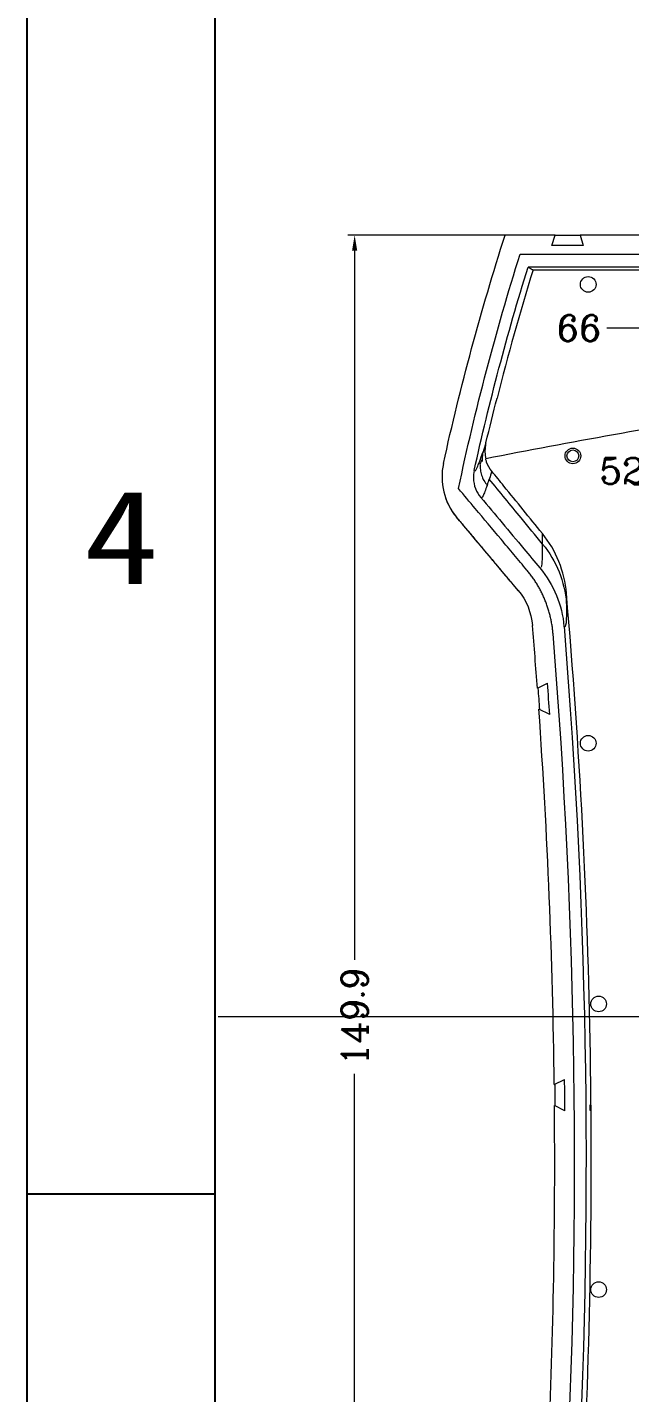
# Model space of a CAD drawing. Header units: millimetres. Extents: x -56 to 1013, y 0 to 900.
# Drawn here: x -55.9 to 1.9, y 503.2 to 634.1 of the extents above; entities that cross this region are included whole.
import ezdxf
from ezdxf.enums import TextEntityAlignment as Align
from ezdxf.lldxf.tags import DXFTag

# ---------------------------------------------------------------- set-up
doc = ezdxf.new("R2010")
doc.units = ezdxf.units.MM
doc.header["$MEASUREMENT"] = 0
doc.layers.get('0').update_dxf_attribs({"linetype": 'CONTINUOUS'})
doc.layers.get('Defpoints').update_dxf_attribs({"linetype": 'CONTINUOUS'})
doc.layers.add('1', color=7, linetype='CONTINUOUS')
doc.styles.add('ROMANC', font='romanc.shx', dxfattribs={"bigfont": 'gbcbig.shx'})
doc.styles.add('TEXTSTYLE_0', font='txt', dxfattribs={"width": 0.8})
tags = doc.linetypes.add('CENTER', pattern=[47.5, 22, -8.5, 8.5, -8.5]).pattern_tags.tags
tags[10:11] = [DXFTag(74, 4), DXFTag(75, 0), DXFTag(340, '0'), DXFTag(46, 0.0), DXFTag(50, 0.0), DXFTag(44, 0.0), DXFTag(45, 0.0)]
tags[8:9] = [DXFTag(74, 4), DXFTag(75, 0), DXFTag(340, '0'), DXFTag(46, 0.0), DXFTag(50, 0.0), DXFTag(44, 0.0), DXFTag(45, 0.0)]
tags[6:7] = [DXFTag(74, 4), DXFTag(75, 0), DXFTag(340, '0'), DXFTag(46, 0.0), DXFTag(50, 0.0), DXFTag(44, 0.0), DXFTag(45, 0.0)]
tags[4:5] = [DXFTag(74, 4), DXFTag(75, 0), DXFTag(340, '0'), DXFTag(46, 0.0), DXFTag(50, 0.0), DXFTag(44, 0.0), DXFTag(45, 0.0)]
doc.dimstyles.new('YanXiu', dxfattribs={"dimtxt": 2.5, "dimasz": 1.5, "dimexe": 0.66, "dimexo": 0.66, "dimgap": 0.66, "dimtad": 0, "dimdec": 1, "dimzin": 0, "dimdsep": 46, "dimtxsty": 'ROMANC', "dimcen": 0, "dimclrd": 131, "dimclre": 131, "dimclrt": 42, "dimadec": 0, "dimazin": 0, "dimtfac": 1, "dimtdec": 4, "dimtofl": 0, "dimtmove": 0, "dimatfit": 3, "dimfxl": 1, "dimtolj": 1, "dimtzin": 0, "dimlwd": 0, "dimlwe": 0, "dimarcsym": 0})

# ---------------------------------------------------------------- blocks, each defined once
blk = doc.blocks.new('*D38')
at = {"color": 131, "lineweight": 5}
blk.add_line((402.09, 590.4), (400.74, 591.05), dxfattribs=at)
blk.add_arc((397.59, 592.57), 2, 315.3371, 71.0924, dxfattribs=at)
at = {"color": 131, "lineweight": 18}
blk.add_solid([(400.85, 591.27), (400.63, 590.82), (399.39, 591.7)], dxfattribs=at)
at = {"layer": 'Defpoints', "color": 0, "lineweight": 18}
for p in [(397.59, 592.57), (399.39, 591.7)]:
    blk.add_point(p, dxfattribs=at)
at = {"color": 42, "lineweight": 18, "insert": (404.67, 589.15), "char_height": 2.5, "attachment_point": 5, "rotation": 334.2447, "style": 'ROMANC'}
blk.add_mtext('R2', dxfattribs=at)
blk = doc.blocks.new('*D39')
at = {"color": 131, "lineweight": 5}
blk.add_line((539.72, 594.51), (541.67, 593.41), dxfattribs=at)
at = {"color": 131, "lineweight": 18}
blk.add_solid([(541.79, 593.63), (541.54, 593.2), (542.97, 592.68)], dxfattribs=at)
at = {"layer": 'Defpoints', "color": 0, "lineweight": 18}
for p in [(542.97, 592.68), (545.59, 591.21)]:
    blk.add_point(p, dxfattribs=at)
at = {"color": 42, "lineweight": 18, "insert": (537.22, 595.91), "char_height": 2.5, "attachment_point": 5, "rotation": 330.654, "style": 'ROMANC'}
blk.add_mtext('R3', dxfattribs=at)
blk = doc.blocks.new('*D81')
at = {"color": 131, "lineweight": 5}
blk.add_line((3.88, 605.25), (-0.31, 605.25), dxfattribs=at)
at = {"layer": 'Defpoints', "color": 0, "lineweight": 18}
for p in [(-0.31, 605.25), (4.54, 605.25), (111.52, 539.21)]:
    blk.add_point(p, dxfattribs=at)
at = {"color": 42, "lineweight": 18, "insert": (-2.99, 605.25), "char_height": 2.5, "attachment_point": 5, "style": 'ROMANC'}
blk.add_mtext('66', dxfattribs=at)
blk = doc.blocks.new('*D85')
at = {"color": 131, "lineweight": 5}
blk.add_line((65.88, 591.55), (7.09, 591.55), dxfattribs=at)
at = {"layer": 'Defpoints', "color": 0, "lineweight": 18}
for p in [(7.09, 591.55), (66.54, 591.55), (111.52, 539.21)]:
    blk.add_point(p, dxfattribs=at)
at = {"color": 42, "lineweight": 18, "insert": (2.62, 591.55), "char_height": 2.5, "attachment_point": 5, "style": 'ROMANC'}
blk.add_mtext('52.3', dxfattribs=at)
blk = doc.blocks.new('*D90')
at = {"color": 131, "lineweight": 5}
blk.add_line((13.29, 487.45), (8.18, 487.45), dxfattribs=at)
at = {"layer": 'Defpoints', "color": 0, "lineweight": 18}
for p in [(111.52, 539.21), (8.18, 487.45), (13.95, 487.45)]:
    blk.add_point(p, dxfattribs=at)
at = {"color": 42, "lineweight": 18, "insert": (3.89, 487.45), "char_height": 2.5, "attachment_point": 5, "style": 'ROMANC'}
blk.add_mtext('51.8', dxfattribs=at)
blk = doc.blocks.new('*D98')
at = {"color": 131, "lineweight": 5}
blk.add_line((3.72, 473.49), (-14.83, 473.49), dxfattribs=at)
at = {"layer": 'Defpoints', "color": 0, "lineweight": 18}
for p in [(111.52, 539.21), (-14.83, 473.49), (4.38, 473.49)]:
    blk.add_point(p, dxfattribs=at)
at = {"color": 42, "lineweight": 18, "insert": (-19.3, 473.49), "char_height": 2.5, "attachment_point": 5, "style": 'ROMANC'}
blk.add_mtext('65.7', dxfattribs=at)
blk = doc.blocks.new('*D118')
at = {"color": 131, "lineweight": 5}
for p, q in [((-9.51, 614.17), (-25.15, 614.17)), ((-24.49, 612.67), (-24.49, 544.69)), ((-24.49, 465.75), (-24.49, 533.73)), ((-6.85, 464.25), (-25.15, 464.25))]:
    blk.add_line(p, q, dxfattribs=at)
at = {"color": 131, "lineweight": 18}
for points in [[(-24.74, 612.67), (-24.24, 612.67), (-24.49, 614.17)], [(-24.74, 465.75), (-24.24, 465.75), (-24.49, 464.25)]]:
    blk.add_solid(points, dxfattribs=at)
at = {"layer": 'Defpoints', "color": 0, "lineweight": 18}
for p in [(-24.49, 614.17), (-8.85, 614.17), (-6.19, 464.25)]:
    blk.add_point(p, dxfattribs=at)
at = {"color": 42, "lineweight": 18, "insert": (-24.49, 539.21), "char_height": 2.5, "attachment_point": 5, "rotation": 90, "style": 'ROMANC'}
blk.add_mtext('149.9', dxfattribs=at)
blk = doc.blocks.new('SUN_6HWZ35TKK40GSGJE8VEUYAXIAKM')
at = {"color": 7, "linetype": 'Continuous'}
for p, q in [((-594, 0), (-594, 420)), ((-584, 10), (-584, 410)), ((-594, 210), (-584, 210))]:
    blk.add_line(p, q, dxfattribs=at)
at = {"color": 2, "style": 'TEXTSTYLE_0', "width": 1.029662}
blk.add_text('4', height=5, dxfattribs=at).set_placement((-590.991, 242.498), (-586.991, 242.498), align=Align.FIT)

msp = doc.modelspace()

# ---------------------------------------------------------------- linework, layer by layer
at = {"layer": '1', "color": 0, "linetype": 'Continuous', "lineweight": 18}
for p, q in [((-5.26, 614.17), (-10.07, 614.17)), ((-5.58, 613.17), (-5.26, 614.17)), ((-2.88, 614.14), (-5.27, 614.14)), ((26.32, 614.17), (-2.89, 614.17)), ((-2.89, 614.17), (-2.58, 613.17)), ((-2.58, 613.17), (-5.58, 613.17)), ((-8.64, 612.35), (26.42, 612.35)), ((27.62, 611.1), (-7.87, 611.1)), ((-7.39, 610.83), (85.77, 610.83)), ((-6.98, 570.72), (-6.02, 571.21)), ((-6.01, 571.21), (-6.02, 571.21)), ((-5.8, 568.21), (-6.84, 568.71)), ((-5.8, 568.21), (-5.8, 568.21)), ((-5.36, 532.71), (-4.37, 533.21)), ((-4.37, 533.21), (-4.37, 533.21)), ((-4.34, 530.21), (-5.34, 530.71)), ((-4.34, 530.21), (-4.34, 530.21))]:
    msp.add_line(p, q, dxfattribs=at)
at = {"layer": '1', "color": 1, "linetype": 'CENTER', "lineweight": 18, "ltscale": 0.86842}
msp.add_line((260.65, 539.21), (-37.57, 539.21), dxfattribs=at)
at = {"layer": '1', "color": 0, "linetype": 'Continuous', "lineweight": 18}
for centre, radius in [((-2.11, 609.44), 0.75), ((-3.58, 593), 0.749), ((-3.58, 593), 0.566), ((-2.11, 565.44), 0.75), ((-1.11, 540.44), 0.75), ((-1.11, 513.05), 0.75)]:
    msp.add_circle(centre, radius, dxfattribs=at)
at = {"layer": '1', "color": 0, "linetype": 'Continuous', "lineweight": 18, "extrusion": (0, 0, -1)}
for centre, radius, start, end in [((-224.02, 539.25), 245.79, 12.4579, 17.7459), ((-224.02, 539.25), 243.87, 11.978, 17.4423), ((-224.02, 539.25), 242.77, 12.4498, 17.2151), ((629.19, 525.25), 626.87, 175.29848, 183.08399), ((629.19, 525.25), 623.92, 175.81906, 176.00839), ((629.19, 525.25), 623.92, 179.31248, 179.50111)]:
    msp.add_arc(centre, radius, start, end, dxfattribs=at)
at = {"layer": '1', "color": 0, "linetype": 'Continuous', "lineweight": 18}
for centre, radius, start, end in [((224.02, 539.25), 242.23, 162.8121, 165.8353), ((111.52, -29.05), 633.9, 98.97576, 101.23045), ((-629.19, 525.25), 627.37, 356.89818, 4.99038), ((-629.19, 525.25), 623.87, 4.17889, 4.73333), ((-629.19, 525.25), 625.77, 356.98662, 4.64488), ((-629.19, 525.25), 624.87, 3.94218, 4.21796), ((-629.19, 525.25), 623.87, 0.68517, 3.99436), ((-629.19, 525.25), 624.87, 0.45476, 0.72985), ((-629.19, 525.25), 623.87, 357.46999, 0.50133), ((-629.19, 525.25), 627.3, 0.45313, 0.50391)]:
    msp.add_arc(centre, radius, start, end, dxfattribs=at)
for points, degree, knots in [([(-7.87, 611.1), (-7.79, 611.06), (-7.71, 611.01), (-7.58, 610.94), (-7.54, 610.91), (-7.49, 610.88)], 3, [0, 0, 0, 0, 0.618774, 0.618774, 1, 1, 1, 1]), ([(-12.19, 593.4), (-12.24, 593.15), (-12.27, 592.9), (-12.27, 592.63), (-12.27, 592.61), (-12.27, 592.59)], 3, [0, 0, 0, 0, 0.925564, 0.925564, 1, 1, 1, 1]), ([(-11.91, 594.26), (-11.93, 594.17), (-11.95, 594.07), (-11.96, 593.98), (-12.03, 593.56), (-12.02, 593.13), (-11.93, 592.71)], 3, [0, 0, 0, 0, 0.182538, 0.182538, 0.182538, 1, 1, 1, 1]), ([(-12.27, 592.59), (-12.26, 592.57), (-12.26, 592.54), (-12.26, 592.5), (-12.26, 592.49), (-12.26, 592.48), (-12.26, 592.47), (-12.26, 592.46), (-12.26, 592.46), (-12.26, 592.46), (-12.27, 592.46), (-12.27, 592.46), (-12.27, 592.47), (-12.28, 592.5), (-12.29, 592.53), (-12.3, 592.57), (-12.31, 592.58), (-12.32, 592.58), (-12.33, 592.57), (-12.39, 592.49), (-12.43, 592.35), (-12.48, 592.24)], 3, [0, 0, 0, 0, 0.020053, 0.020053, 0.028828, 0.028828, 0.035143, 0.035143, 0.041419, 0.041419, 0.049975, 0.049975, 0.07553, 0.07553, 0.126547, 0.126547, 0.22929, 0.22929, 0.355482, 0.355482, 1, 1, 1, 1]), ([(-11.35, 591.53), (-11.56, 591.79), (-11.73, 592.09), (-11.84, 592.41), (-11.88, 592.51), (-11.91, 592.61), (-11.93, 592.71)], 3, [0, 0, 0, 0, 0.768062, 0.768062, 0.768062, 1, 1, 1, 1]), ([(-13.04, 591.59), (-13.09, 591.34), (-13.12, 591.09), (-13.1, 590.51), (-13.03, 590.17), (-12.79, 589.55), (-12.62, 589.26), (-12.41, 589.01)], 3, [0, 0, 0, 0, 0.270937, 0.270937, 0.639936, 0.639936, 1, 1, 1, 1]), ([(-6.5, 585.55), (-7.73, 587.07), (-8.96, 588.58), (-10.57, 590.58), (-10.96, 591.05), (-11.35, 591.53)], 3, [0, 0, 0, 0, 0.761237, 0.761237, 1, 1, 1, 1]), ([(-7.99, 582.05), (-8.4, 582.54), (-8.81, 583.04), (-9.64, 584.02), (-10.05, 584.51), (-11.28, 585.98), (-12.11, 586.96), (-13.47, 588.58), (-14, 589.22), (-14.54, 589.86)], 3, [0, 0, 0, 0, 0.188617, 0.188617, 0.377235, 0.377235, 0.75447, 0.75447, 1, 1, 1, 1]), ([(-15.78, 588.98), (-15.78, 588.97), (-15.77, 588.94), (-15.76, 588.92), (-15.75, 588.91), (-15.75, 588.9), (-15.75, 588.9), (-15.75, 588.9), (-15.75, 588.9), (-15.67, 588.66), (-15.46, 588.19), (-15.09, 587.54), (-14.78, 587.19), (-14.69, 587.09)], 3, [0, 0, 0, 0, 0.092192, 0.152068, 0.162381, 0.164375, 0.164563, 0.16459, 0.164603, 0.164605, 0.51447, 0.862111, 1, 1, 1, 1]), ([(-12.41, 589.01), (-11.73, 588.2), (-11.05, 587.39), (-9.67, 585.75), (-8.97, 584.92), (-7.76, 583.48), (-7.25, 582.86), (-6.74, 582.25)], 3, [0, 0, 0, 0, 0.359152, 0.359152, 0.728324, 0.728324, 1, 1, 1, 1]), ([(-8.83, 580.1), (-9.23, 580.58), (-9.64, 581.06), (-10.84, 582.5), (-11.65, 583.46), (-13.21, 585.32), (-13.97, 586.22), (-14.72, 587.12)], 3, [0, 0, 0, 0, 0.20428, 0.20428, 0.616834, 0.616834, 1, 1, 1, 1]), ([(-5.48, 575.93), (-5.61, 577.62), (-6.26, 579.19), (-6.9, 580.76), (-7.99, 582.05)], 2, [0, 0, 0, 0.5, 0.5, 1, 1, 1]), ([(-1.91, 530.77), (-1.91, 530.74), (-1.9, 530.71), (-1.9, 530.65), (-1.9, 530.63), (-1.89, 530.58), (-1.89, 530.56), (-1.89, 530.53), (-1.89, 530.53), (-1.89, 530.52), (-1.89, 530.51), (-1.89, 530.5), (-1.89, 530.49), (-1.89, 530.48), (-1.89, 530.48), (-1.89, 530.47), (-1.89, 530.46), (-1.89, 530.45), (-1.89, 530.44), (-1.89, 530.4), (-1.89, 530.38), (-1.9, 530.3), (-1.9, 530.26), (-1.9, 530.22), (-1.9, 530.22), (-1.91, 530.21)], 3, [0, 0, 0, 0, 0.286691, 0.286691, 0.412154, 0.412154, 0.475615, 0.475615, 0.485818, 0.485818, 0.49619, 0.49619, 0.503434, 0.503434, 0.510661, 0.510661, 0.52162, 0.52162, 0.543196, 0.543196, 0.625665, 0.625665, 0.952701, 0.952701, 1, 1, 1, 1])]:
    msp.add_open_spline(points, degree=degree, knots=knots, dxfattribs=at)
for points, degree in [([(-7.49, 610.88), (-7.45, 610.87), (-7.42, 610.85), (-7.39, 610.83)], 3), ([(-11.91, 594.26), (-11.56, 595.69), (-11.21, 597.11), (-10.84, 598.53)], 3), ([(-15.98, 592.27), (-16.38, 590.47), (-15.91, 588.53), (-14.72, 587.12)], 3), ([(-14.75, 587.14), (-11.79, 583.6), (-8.82, 580.07)], 2), ([(-4.19, 579.83), (-4.38, 581.92), (-5.17, 583.92), (-6.5, 585.55)], 3), ([(-6.74, 582.25), (-5.4, 580.66), (-4.6, 578.7), (-4.43, 576.64)], 3), ([(-8.83, 580.1), (-8.03, 579.15), (-7.55, 577.97), (-7.45, 576.73)], 3)]:
    msp.add_open_spline(points, degree=degree, dxfattribs=at)
at = {"layer": '1', "color": 0, "linetype": 'Continuous', "lineweight": 13}
for points, knots in [([(-13.04, 591.59), (-13.02, 591.56), (-12.98, 591.52), (-12.88, 591.62), (-12.74, 591.9), (-12.52, 592.42), (-12.3, 593.07), (-12.19, 593.4)], [0, 0, 0, 0, 0.16495, 0.330274, 0.496157, 0.747592, 1, 1, 1, 1]), ([(-12.48, 592.24), (-12.47, 592.05), (-12.47, 591.67), (-12.34, 591.13), (-12.12, 590.62), (-11.9, 590.32), (-11.79, 590.17)], [0, 0, 0, 0, 0.26238, 0.499012, 0.755619, 1, 1, 1, 1]), ([(-11.35, 591.53), (-11.43, 591.28), (-11.5, 591.04), (-11.58, 590.81), (-11.58, 590.79), (-11.59, 590.78)], [0, 0, 0, 0, 0.950547, 0.950547, 1, 1, 1, 1]), ([(-6.48, 584.54), (-7.17, 585.38), (-7.85, 586.21), (-9.55, 588.29), (-10.57, 589.54), (-11.59, 590.78)], [0, 0, 0, 0, 0.401041, 0.401041, 1, 1, 1, 1]), ([(-11.79, 590.17), (-11.87, 589.96), (-12.02, 589.53), (-12.2, 589.15), (-12.33, 588.94), (-12.38, 588.99), (-12.41, 589.01)], [0, 0, 0, 0, 0.247174, 0.495546, 0.746132, 1, 1, 1, 1]), ([(-6.48, 584.54), (-6.48, 584.58), (-6.48, 584.63), (-6.49, 584.94), (-6.49, 585.24), (-6.5, 585.55)], [0, 0, 0, 0, 0.129701, 0.129701, 1, 1, 1, 1]), ([(-4.18, 578.86), (-4.18, 578.99), (-4.18, 579.12), (-4.19, 579.44), (-4.19, 579.63), (-4.19, 579.83)], [0, 0, 0, 0, 0.433764, 0.433764, 1, 1, 1, 1])]:
    msp.add_open_spline(points, degree=3, knots=knots, dxfattribs=at)
for points in [[(-11.91, 594.26), (-12, 593.96), (-12.1, 593.66), (-12.19, 593.4)], [(-11.79, 590.17), (-11.73, 590.36), (-11.66, 590.56), (-11.59, 590.78)], [(-14.72, 587.12), (-14.71, 587.09), (-14.7, 587.07), (-14.69, 587.06)], [(-6.58, 582.34), (-6.51, 582.63), (-6.47, 583.37), (-6.48, 584.54)], [(-6.48, 584.54), (-5.16, 582.93), (-4.36, 580.94), (-4.18, 578.86)], [(-4.18, 578.86), (-4.17, 577.11), (-4.26, 576.37), (-4.43, 576.64)]]:
    msp.add_open_spline(points, degree=3, dxfattribs=at)

# ---------------------------------------------------------------- block references
at = {"xscale": 1.8, "yscale": 1.8, "zscale": 1.8}
msp.add_blockref('SUN_6HWZ35TKK40GSGJE8VEUYAXIAKM', (1013.34, 144.22), dxfattribs=at)

# ---------------------------------------------------------------- dimensions: what is measured, and where the dimension line sits
at = {"lineweight": 18}
for base, p1, p2, picture, middle in [((-24.49, 614.17), (-6.19, 464.25), (-8.85, 614.17), '*D118', (-24.49, 539.21)), ((111.523, 539.2078), (4.537, 605.2497), (-0.3075, 605.2497), '*D81', (-2.9913, 605.2497)), ((545.58950157, 591.2077636), (0, 0), (0, 0), '*D39', (537.22212843, 595.9121528)), ((397.58950157, 592.56946682), (0, 0), (0, 0), '*D38', (404.67082123, 589.15304382)), ((111.523, 539.2078), (66.544, 591.5497), (7.0861, 591.5497), '*D85', (2.6166, 591.5497)), ((111.52, 539.21), (4.38, 473.49), (-14.83, 473.49), '*D98', (-19.3, 473.49)), ((111.52, 539.21), (13.95, 487.45), (8.18, 487.45), '*D90', (3.89, 487.45))]:
    dim = msp.add_linear_dim(base=base, p1=p1, p2=p2, dimstyle='YanXiu', dxfattribs=at)
    dim.commit()
    dim.dimension.update_dxf_attribs({"geometry": picture, "text_midpoint": middle, "dimtype": 160})

doc.saveas('drawing.dxf')
